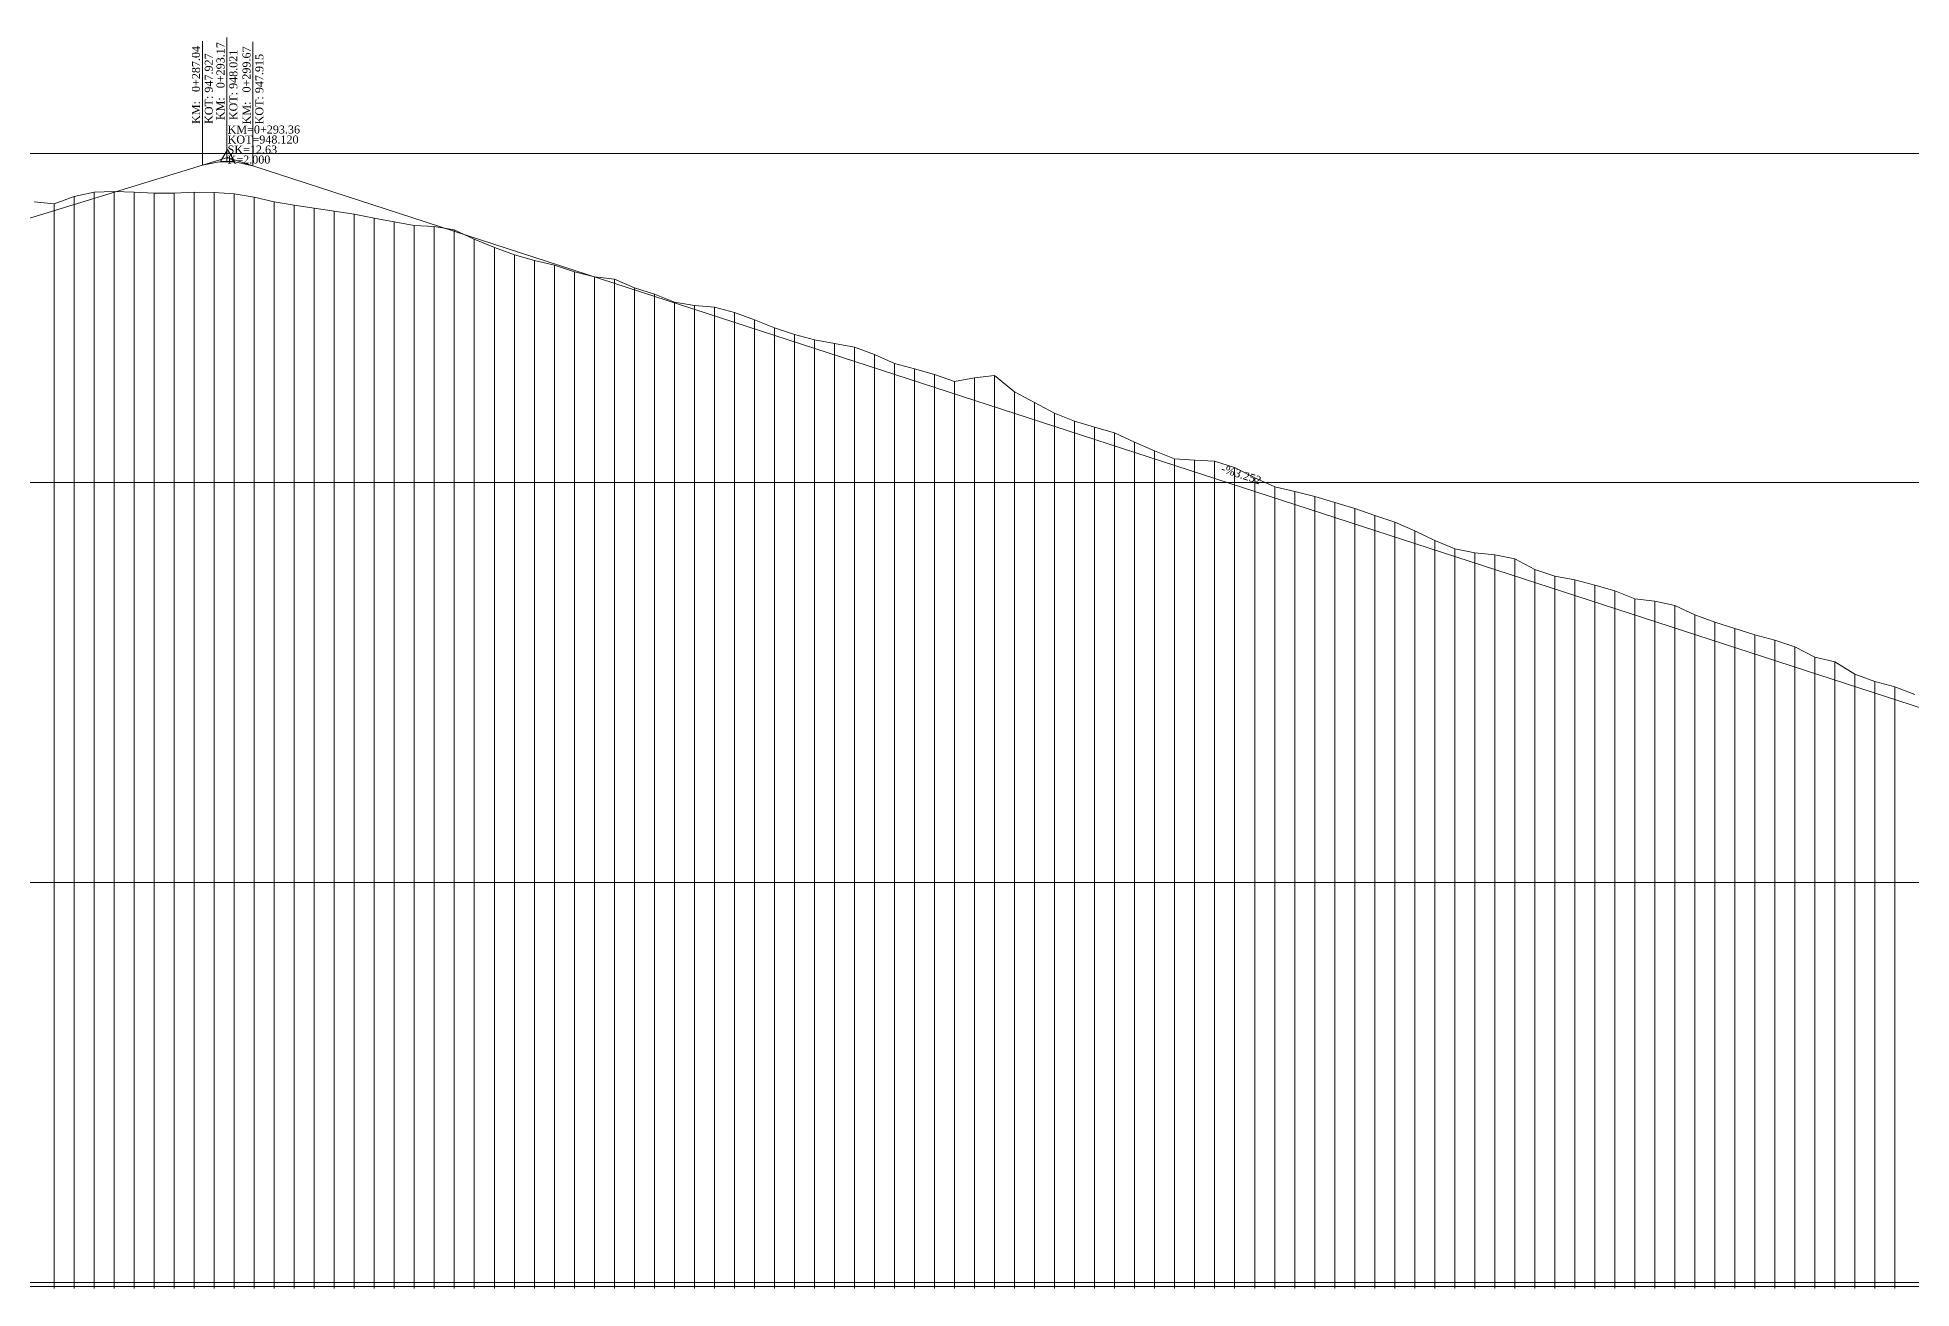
# Model space of a CAD drawing. Header units: metres. Extents: x 478603 to 489313, y 4282657 to 4289463.
# Drawn here: x 483923.2 to 484391.5, y 4286271.6 to 4286584.4 of the extents above; entities that cross this region are included whole.
import ezdxf

# ---------------------------------------------------------------- set-up
doc = ezdxf.new("R2010")
doc.units = ezdxf.units.M
for name, color, linetype, lineweight in [('PL_SEMBOL', 7, 'Continuous', 0), ('PR_ALINMAN', 1, 'Continuous', 0), ('PR_ENK_EKSEN1', 5, 'Continuous', 0), ('PR_ENK_EKSEN1D', 1, 'Continuous', 0), ('PR_KIYAS', 153, 'Continuous', 0), ('PR_KURP', 2, 'Continuous', 0), ('PR_KURP_MIN', 30, 'Continuous', 0), ('PR_KURP_TF', 4, 'Continuous', 0), ('PR_KURP_TO', 96, 'Continuous', 0), ('PR_PROFIL', 153, 'Continuous', 0), ('PR_TANJANT', 30, 'Continuous', 0)]:
    doc.layers.add(name, color=color, linetype=linetype, lineweight=lineweight)
doc.styles.get("Standard").update_dxf_attribs({"font": 'times.ttf'})

# ---------------------------------------------------------------- blocks, each defined once
blk = doc.blocks.new('3')
at = {"layer": 'PL_SEMBOL'}
for p, q in [((0, 2), (-1.75, -1)), ((0.125, 0.125), (-0.125, -0.125)), ((-0.125, 0.125), (0.125, -0.125)), ((1.75, -1), (0, 2)), ((-1.75, -1), (1.75, -1))]:
    blk.add_line(p, q, dxfattribs=at)

msp = doc.modelspace()

# ---------------------------------------------------------------- linework, layer by layer
at = {"layer": 'PR_ALINMAN'}
for p, q in [((483805.18, 4286503.65), (483964.37, 4286552.42)), ((483977, 4286552.3), (484468.87, 4286392.33))]:
    msp.add_line(p, q, dxfattribs=at)
at = {"layer": 'PR_ENK_EKSEN1'}
for p, q in [((483922.33, 4286543.28), (483927.33, 4286542.81)), ((483927.33, 4286542.81), (483932.33, 4286544.61)), ((483932.33, 4286544.61), (483937.33, 4286545.72)), ((483937.33, 4286545.72), (483942.33, 4286545.85)), ((483942.33, 4286545.85), (483947.33, 4286545.66)), ((483947.33, 4286545.66), (483952.33, 4286545.47)), ((483952.33, 4286545.47), (483957.33, 4286545.45)), ((483957.33, 4286545.45), (483962.33, 4286545.67)), ((483962.33, 4286545.67), (483967.33, 4286545.59)), ((483967.33, 4286545.59), (483972.33, 4286545.26)), ((483972.33, 4286545.26), (483977.33, 4286544.42)), ((483977.33, 4286544.42), (483982.33, 4286543.31)), ((483982.33, 4286543.31), (483987.33, 4286542.47)), ((483987.33, 4286542.47), (483992.33, 4286541.67)), ((483992.33, 4286541.67), (483997.33, 4286540.97)), ((483997.33, 4286540.97), (484002.33, 4286540.21)), ((484002.33, 4286540.21), (484007.33, 4286539.22)), ((484007.33, 4286539.22), (484012.33, 4286538.28)), ((484012.33, 4286538.28), (484017.33, 4286537.38)), ((484017.33, 4286537.38), (484022.33, 4286537.1)), ((484022.33, 4286537.1), (484027.33, 4286536.31)), ((484027.33, 4286536.31), (484032.33, 4286533.91)), ((484032.33, 4286533.91), (484037.33, 4286531.85)), ((484037.33, 4286531.85), (484042.33, 4286530.03)), ((484042.33, 4286530.03), (484047.33, 4286528.63)), ((484047.33, 4286528.63), (484052.33, 4286527.46)), ((484052.33, 4286527.46), (484057.33, 4286525.79)), ((484057.33, 4286525.79), (484062.33, 4286524.51)), ((484062.33, 4286524.51), (484067.33, 4286523.94)), ((484067.33, 4286523.94), (484072.33, 4286521.77)), ((484072.33, 4286521.77), (484077.33, 4286520.2)), ((484077.33, 4286520.2), (484082.33, 4286518.21)), ((484082.33, 4286518.21), (484087.33, 4286517.37)), ((484087.33, 4286517.37), (484092.33, 4286516.96)), ((484092.33, 4286516.96), (484097.33, 4286515.62)), ((484097.33, 4286515.62), (484102.33, 4286513.82)), ((484102.33, 4286513.82), (484107.33, 4286511.79)), ((484107.33, 4286511.79), (484112.33, 4286510.13)), ((484112.33, 4286510.13), (484117.33, 4286508.82)), ((484117.33, 4286508.82), (484122.32, 4286507.85)), ((484122.32, 4286507.85), (484122.33, 4286507.85)), ((484122.33, 4286507.85), (484127.33, 4286506.91)), ((484127.33, 4286506.91), (484132.33, 4286505.13)), ((484132.33, 4286505.13), (484137.33, 4286502.88)), ((484137.33, 4286502.88), (484142.33, 4286501.49)), ((484142.33, 4286501.49), (484147.33, 4286500.13)), ((484147.33, 4286500.13), (484152.33, 4286498.33)), ((484152.33, 4286498.33), (484157.33, 4286499.31)), ((484157.33, 4286499.31), (484162.33, 4286499.88)), ((484162.33, 4286499.88), (484167.33, 4286495.82)), ((484167.33, 4286495.82), (484172.33, 4286493.09)), ((484172.33, 4286493.09), (484177.33, 4286490.48)), ((484177.33, 4286490.48), (484182.33, 4286488.48)), ((484182.33, 4286488.48), (484187.33, 4286486.94)), ((484187.33, 4286486.94), (484192.33, 4286485.5)), ((484192.33, 4286485.5), (484197.33, 4286483.16)), ((484197.33, 4286483.16), (484202.33, 4286481.03)), ((484202.33, 4286481.03), (484207.33, 4286479.04)), ((484207.33, 4286479.04), (484212.33, 4286478.73)), ((484212.33, 4286478.73), (484217.33, 4286478.44)), ((484217.33, 4286478.44), (484222.33, 4286476.88)), ((484222.33, 4286476.88), (484227.33, 4286474.26)), ((484227.33, 4286474.26), (484232.33, 4286472.04)), ((484232.33, 4286472.04), (484237.33, 4286470.85)), ((484237.33, 4286470.85), (484242.33, 4286469.61)), ((484242.33, 4286469.61), (484247.33, 4286468.11)), ((484247.33, 4286468.11), (484252.33, 4286466.6)), ((484252.33, 4286466.6), (484257.33, 4286464.9)), ((484257.33, 4286464.9), (484262.33, 4286463.17)), ((484262.33, 4286463.17), (484267.33, 4286461.05)), ((484267.33, 4286461.05), (484272.33, 4286458.63)), ((484272.33, 4286458.63), (484277.33, 4286456.57)), ((484277.33, 4286456.57), (484282.33, 4286455.5)), ((484282.33, 4286455.5), (484287.33, 4286455.03)), ((484287.33, 4286455.03), (484292.33, 4286454.07)), ((484292.33, 4286454.07), (484297.33, 4286451.35)), ((484297.33, 4286451.35), (484302.33, 4286449.71)), ((484302.33, 4286449.71), (484307.33, 4286448.82)), ((484307.33, 4286448.82), (484312.33, 4286447.49)), ((484312.33, 4286447.49), (484317.33, 4286446.07)), ((484317.33, 4286446.07), (484322.33, 4286444.08)), ((484322.33, 4286444.08), (484327.33, 4286443.43)), ((484327.33, 4286443.43), (484332.33, 4286442.37)), ((484332.33, 4286442.37), (484337.33, 4286440.05)), ((484337.33, 4286440.05), (484342.33, 4286438.19)), ((484342.33, 4286438.19), (484347.33, 4286436.6)), ((484347.33, 4286436.6), (484352.33, 4286435.02)), ((484352.33, 4286435.02), (484357.33, 4286433.73)), ((484357.33, 4286433.73), (484362.33, 4286432.02)), ((484362.33, 4286432.02), (484367.33, 4286429.5)), ((484367.33, 4286429.5), (484372.33, 4286428.33)), ((484372.33, 4286428.33), (484377.33, 4286425.23)), ((484377.33, 4286425.23), (484382.33, 4286423.34)), ((484382.33, 4286423.34), (484387.33, 4286422.08)), ((484387.33, 4286422.08), (484392.33, 4286420.1))]:
    msp.add_line(p, q, dxfattribs=at)
at = {"layer": 'PR_ENK_EKSEN1D'}
for p, q in [((483927.33, 4286272.15), (483927.33, 4286542.81)), ((483932.33, 4286272.15), (483932.33, 4286544.61)), ((483937.33, 4286272.15), (483937.33, 4286545.72)), ((483942.33, 4286272.15), (483942.33, 4286545.85)), ((483947.33, 4286272.15), (483947.33, 4286545.66)), ((483952.33, 4286272.15), (483952.33, 4286545.47)), ((483957.33, 4286272.15), (483957.33, 4286545.45)), ((483962.33, 4286272.15), (483962.33, 4286545.67)), ((483967.33, 4286272.15), (483967.33, 4286545.59)), ((483972.33, 4286272.15), (483972.33, 4286545.26)), ((483977.33, 4286272.15), (483977.33, 4286544.42)), ((483982.33, 4286272.15), (483982.33, 4286543.31)), ((483987.33, 4286272.15), (483987.33, 4286542.47)), ((483992.33, 4286272.15), (483992.33, 4286541.67)), ((483997.33, 4286272.15), (483997.33, 4286540.97)), ((484002.33, 4286272.15), (484002.33, 4286540.21)), ((484007.33, 4286272.15), (484007.33, 4286539.22)), ((484012.33, 4286272.15), (484012.33, 4286538.28)), ((484017.33, 4286272.15), (484017.33, 4286537.38)), ((484022.33, 4286272.15), (484022.33, 4286537.1)), ((484027.33, 4286272.15), (484027.33, 4286536.31)), ((484032.33, 4286272.15), (484032.33, 4286533.91)), ((484037.33, 4286272.15), (484037.33, 4286531.85)), ((484042.33, 4286272.15), (484042.33, 4286530.03)), ((484047.33, 4286272.15), (484047.33, 4286528.63)), ((484052.33, 4286272.15), (484052.33, 4286527.46)), ((484057.33, 4286272.15), (484057.33, 4286525.79)), ((484062.33, 4286272.15), (484062.33, 4286524.51)), ((484067.33, 4286272.15), (484067.33, 4286523.94)), ((484072.33, 4286272.15), (484072.33, 4286521.77)), ((484077.33, 4286272.15), (484077.33, 4286520.2)), ((484082.33, 4286272.15), (484082.33, 4286518.21)), ((484087.33, 4286272.15), (484087.33, 4286517.37)), ((484092.33, 4286272.15), (484092.33, 4286516.96)), ((484097.33, 4286272.15), (484097.33, 4286515.62)), ((484102.33, 4286272.15), (484102.33, 4286513.82)), ((484107.33, 4286272.15), (484107.33, 4286511.79)), ((484112.33, 4286272.15), (484112.33, 4286510.13)), ((484117.33, 4286272.15), (484117.33, 4286508.82)), ((484122.32, 4286272.15), (484122.32, 4286507.85)), ((484122.33, 4286272.15), (484122.33, 4286507.85)), ((484127.33, 4286272.15), (484127.33, 4286506.91)), ((484132.33, 4286272.15), (484132.33, 4286505.13)), ((484137.33, 4286272.15), (484137.33, 4286502.88)), ((484142.33, 4286272.15), (484142.33, 4286501.49)), ((484147.33, 4286272.15), (484147.33, 4286500.13)), ((484157.33, 4286272.15), (484157.33, 4286499.31)), ((484162.33, 4286272.15), (484162.33, 4286499.88)), ((484152.33, 4286272.15), (484152.33, 4286498.33)), ((484167.33, 4286272.15), (484167.33, 4286495.82)), ((484172.33, 4286272.15), (484172.33, 4286493.09)), ((484177.33, 4286272.15), (484177.33, 4286490.48)), ((484182.33, 4286272.15), (484182.33, 4286488.48)), ((484187.33, 4286272.15), (484187.33, 4286486.94)), ((484192.33, 4286272.15), (484192.33, 4286485.5)), ((484197.33, 4286272.15), (484197.33, 4286483.16)), ((484202.33, 4286272.15), (484202.33, 4286481.03)), ((484207.33, 4286272.15), (484207.33, 4286479.04)), ((484212.33, 4286272.15), (484212.33, 4286478.73)), ((484217.33, 4286272.15), (484217.33, 4286478.44)), ((484222.33, 4286272.15), (484222.33, 4286476.88)), ((484227.33, 4286272.15), (484227.33, 4286474.26)), ((484232.33, 4286272.15), (484232.33, 4286472.04)), ((484237.33, 4286272.15), (484237.33, 4286470.85)), ((484242.33, 4286272.15), (484242.33, 4286469.61)), ((484247.33, 4286272.15), (484247.33, 4286468.11)), ((484252.33, 4286272.15), (484252.33, 4286466.6)), ((484257.33, 4286272.15), (484257.33, 4286464.9)), ((484262.33, 4286272.15), (484262.33, 4286463.17)), ((484267.33, 4286272.15), (484267.33, 4286461.05)), ((484272.33, 4286272.15), (484272.33, 4286458.63)), ((484277.33, 4286272.15), (484277.33, 4286456.57)), ((484282.33, 4286272.15), (484282.33, 4286455.5)), ((484287.33, 4286272.15), (484287.33, 4286455.03)), ((484292.33, 4286272.15), (484292.33, 4286454.07)), ((484297.33, 4286272.15), (484297.33, 4286451.35)), ((484302.33, 4286272.15), (484302.33, 4286449.71)), ((484307.33, 4286272.15), (484307.33, 4286448.82)), ((484312.33, 4286272.15), (484312.33, 4286447.49)), ((484317.33, 4286272.15), (484317.33, 4286446.07)), ((484322.33, 4286272.15), (484322.33, 4286444.08)), ((484327.33, 4286272.15), (484327.33, 4286443.43)), ((484332.33, 4286272.15), (484332.33, 4286442.37)), ((484337.33, 4286272.15), (484337.33, 4286440.05)), ((484342.33, 4286272.15), (484342.33, 4286438.19)), ((484347.33, 4286272.15), (484347.33, 4286436.6)), ((484352.33, 4286272.15), (484352.33, 4286435.02)), ((484357.33, 4286272.15), (484357.33, 4286433.73)), ((484362.33, 4286272.15), (484362.33, 4286432.02)), ((484367.33, 4286272.15), (484367.33, 4286429.5)), ((484372.33, 4286272.15), (484372.33, 4286428.33)), ((484377.33, 4286272.15), (484377.33, 4286425.23)), ((484382.33, 4286272.15), (484382.33, 4286423.34)), ((484387.33, 4286272.15), (484387.33, 4286422.08))]:
    msp.add_line(p, q, dxfattribs=at)
at = {"layer": 'PR_KIYAS'}
for p, q in [((483677.33, 4286473.15), (484823.26, 4286473.15)), ((483677.33, 4286373.15), (484823.26, 4286373.15)), ((483677.33, 4286273.15), (484823.26, 4286273.15))]:
    msp.add_line(p, q, dxfattribs=at)
at = {"layer": 'PR_KURP'}
for p, q in [((483964.37, 4286552.42), (483968.58, 4286553.26)), ((483968.58, 4286553.26), (483972.79, 4286553.22)), ((483972.79, 4286553.22), (483977, 4286552.3))]:
    msp.add_line(p, q, dxfattribs=at)
at = {"layer": 'PR_KURP_MIN'}
msp.add_line((483970.5, 4286553.36), (483970.5, 4286584.36), dxfattribs=at)
at = {"layer": 'PR_KURP_TF'}
msp.add_line((483977, 4286552.3), (483977, 4286583.3), dxfattribs=at)
at = {"layer": 'PR_KURP_TO'}
msp.add_line((483964.37, 4286552.42), (483964.37, 4286583.42), dxfattribs=at)
at = {"layer": 'PR_PROFIL'}
for p, q in [((483677.33, 4286555.35), (484823.26, 4286555.35)), ((483657.33, 4286272.15), (484823.26, 4286272.15)), ((483927.33, 4286271.65), (483927.33, 4286272.15)), ((483932.33, 4286271.65), (483932.33, 4286272.15)), ((483937.33, 4286271.65), (483937.33, 4286272.15)), ((483942.33, 4286271.65), (483942.33, 4286272.15)), ((483947.33, 4286271.65), (483947.33, 4286272.15)), ((483952.33, 4286271.65), (483952.33, 4286272.15)), ((483957.33, 4286271.65), (483957.33, 4286272.15)), ((483962.33, 4286271.65), (483962.33, 4286272.15)), ((483967.33, 4286271.65), (483967.33, 4286272.15)), ((483972.33, 4286271.65), (483972.33, 4286272.15)), ((483977.33, 4286271.65), (483977.33, 4286272.15)), ((483982.33, 4286271.65), (483982.33, 4286272.15)), ((483987.33, 4286271.65), (483987.33, 4286272.15)), ((483992.33, 4286271.65), (483992.33, 4286272.15)), ((483997.33, 4286271.65), (483997.33, 4286272.15)), ((484002.33, 4286271.65), (484002.33, 4286272.15)), ((484007.33, 4286271.65), (484007.33, 4286272.15)), ((484012.33, 4286271.65), (484012.33, 4286272.15)), ((484017.33, 4286271.65), (484017.33, 4286272.15)), ((484022.33, 4286271.65), (484022.33, 4286272.15)), ((484027.33, 4286271.65), (484027.33, 4286272.15)), ((484032.33, 4286271.65), (484032.33, 4286272.15)), ((484037.33, 4286271.65), (484037.33, 4286272.15)), ((484042.33, 4286271.65), (484042.33, 4286272.15)), ((484047.33, 4286271.65), (484047.33, 4286272.15)), ((484052.33, 4286271.65), (484052.33, 4286272.15)), ((484057.33, 4286271.65), (484057.33, 4286272.15)), ((484062.33, 4286271.65), (484062.33, 4286272.15)), ((484067.33, 4286271.65), (484067.33, 4286272.15)), ((484072.33, 4286271.65), (484072.33, 4286272.15)), ((484077.33, 4286271.65), (484077.33, 4286272.15)), ((484082.33, 4286271.65), (484082.33, 4286272.15)), ((484087.33, 4286271.65), (484087.33, 4286272.15)), ((484092.33, 4286271.65), (484092.33, 4286272.15)), ((484097.33, 4286271.65), (484097.33, 4286272.15)), ((484102.33, 4286271.65), (484102.33, 4286272.15)), ((484107.33, 4286271.65), (484107.33, 4286272.15)), ((484112.33, 4286271.65), (484112.33, 4286272.15)), ((484117.33, 4286271.65), (484117.33, 4286272.15)), ((484122.32, 4286271.65), (484122.32, 4286272.15)), ((484122.33, 4286271.65), (484122.33, 4286272.15)), ((484127.33, 4286271.65), (484127.33, 4286272.15)), ((484132.33, 4286271.65), (484132.33, 4286272.15)), ((484137.33, 4286271.65), (484137.33, 4286272.15)), ((484142.33, 4286271.65), (484142.33, 4286272.15)), ((484147.33, 4286271.65), (484147.33, 4286272.15)), ((484152.33, 4286271.65), (484152.33, 4286272.15)), ((484157.33, 4286271.65), (484157.33, 4286272.15)), ((484162.33, 4286271.65), (484162.33, 4286272.15)), ((484167.33, 4286271.65), (484167.33, 4286272.15)), ((484172.33, 4286271.65), (484172.33, 4286272.15)), ((484177.33, 4286271.65), (484177.33, 4286272.15)), ((484182.33, 4286271.65), (484182.33, 4286272.15)), ((484187.33, 4286271.65), (484187.33, 4286272.15)), ((484192.33, 4286271.65), (484192.33, 4286272.15)), ((484197.33, 4286271.65), (484197.33, 4286272.15)), ((484202.33, 4286271.65), (484202.33, 4286272.15)), ((484207.33, 4286271.65), (484207.33, 4286272.15)), ((484212.33, 4286271.65), (484212.33, 4286272.15)), ((484217.33, 4286271.65), (484217.33, 4286272.15)), ((484222.33, 4286271.65), (484222.33, 4286272.15)), ((484227.33, 4286271.65), (484227.33, 4286272.15)), ((484232.33, 4286271.65), (484232.33, 4286272.15)), ((484237.33, 4286271.65), (484237.33, 4286272.15)), ((484242.33, 4286271.65), (484242.33, 4286272.15)), ((484247.33, 4286271.65), (484247.33, 4286272.15)), ((484252.33, 4286271.65), (484252.33, 4286272.15)), ((484257.33, 4286271.65), (484257.33, 4286272.15)), ((484262.33, 4286271.65), (484262.33, 4286272.15)), ((484267.33, 4286271.65), (484267.33, 4286272.15)), ((484272.33, 4286271.65), (484272.33, 4286272.15)), ((484277.33, 4286271.65), (484277.33, 4286272.15)), ((484282.33, 4286271.65), (484282.33, 4286272.15)), ((484287.33, 4286271.65), (484287.33, 4286272.15)), ((484292.33, 4286271.65), (484292.33, 4286272.15)), ((484297.33, 4286271.65), (484297.33, 4286272.15)), ((484302.33, 4286271.65), (484302.33, 4286272.15)), ((484307.33, 4286271.65), (484307.33, 4286272.15)), ((484312.33, 4286271.65), (484312.33, 4286272.15)), ((484317.33, 4286271.65), (484317.33, 4286272.15)), ((484322.33, 4286271.65), (484322.33, 4286272.15)), ((484327.33, 4286271.65), (484327.33, 4286272.15)), ((484332.33, 4286271.65), (484332.33, 4286272.15)), ((484337.33, 4286271.65), (484337.33, 4286272.15)), ((484342.33, 4286271.65), (484342.33, 4286272.15)), ((484347.33, 4286271.65), (484347.33, 4286272.15)), ((484352.33, 4286271.65), (484352.33, 4286272.15)), ((484357.33, 4286271.65), (484357.33, 4286272.15)), ((484362.33, 4286271.65), (484362.33, 4286272.15)), ((484367.33, 4286271.65), (484367.33, 4286272.15)), ((484372.33, 4286271.65), (484372.33, 4286272.15)), ((484377.33, 4286271.65), (484377.33, 4286272.15)), ((484382.33, 4286271.65), (484382.33, 4286272.15)), ((484387.33, 4286271.65), (484387.33, 4286272.15))]:
    msp.add_line(p, q, dxfattribs=at)
at = {"layer": 'PR_TANJANT'}
for p, q in [((483964.37, 4286552.42), (483970.68, 4286554.35)), ((483970.68, 4286554.35), (483977, 4286552.3))]:
    msp.add_line(p, q, dxfattribs=at)

# ---------------------------------------------------------------- block references
at = {"layer": 'PR_ALINMAN'}
msp.add_blockref('3', (483970.68, 4286554.35), dxfattribs=at)

# ---------------------------------------------------------------- texts
for s, p in [('KM=0+293.36', (483970.68, 4286560.35)), ('KOT=948.120', (483970.68, 4286557.85)), ('ŞK=12.63', (483970.68, 4286555.35)), ('K=2.000', (483970.68, 4286552.85))]:
    msp.add_text(s, height=2, dxfattribs=at).set_placement(p)
msp.add_text('-%3.252', height=2, rotation=341.9845, dxfattribs=at).set_placement((484218.76, 4286475.78))
at = {"layer": 'PR_KURP_MIN'}
for s, p in [('KM:   0+293.17', (483969.9, 4286563.69)), ('KOT: 948.021', (483973.1, 4286563.69))]:
    msp.add_text(s, height=2, rotation=90, dxfattribs=at).set_placement(p)
at = {"layer": 'PR_KURP_TF'}
for s, p in [('KM:   0+299.67', (483976.4, 4286562.63)), ('KOT: 947.915', (483979.6, 4286562.63))]:
    msp.add_text(s, height=2, rotation=90, dxfattribs=at).set_placement(p)
at = {"layer": 'PR_KURP_TO'}
for s, p in [('KM:   0+287.04', (483963.77, 4286562.75)), ('KOT: 947.927', (483966.97, 4286562.75))]:
    msp.add_text(s, height=2, rotation=90, dxfattribs=at).set_placement(p)

doc.saveas('drawing.dxf')
